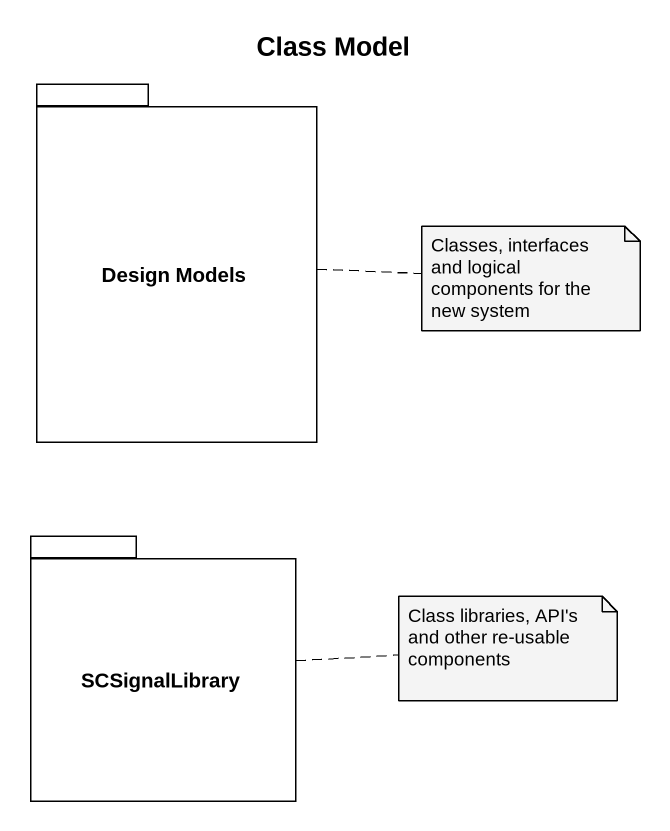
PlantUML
@startuml
title Class Model
package "Design Models" as Design_Models {
}
package SCSignalLibrary {
}
note right of Design_Models : Classes, interfaces and logical components for the new system
note right of SCSignalLibrary : Class libraries, API's and other re-usable components
@enduml
